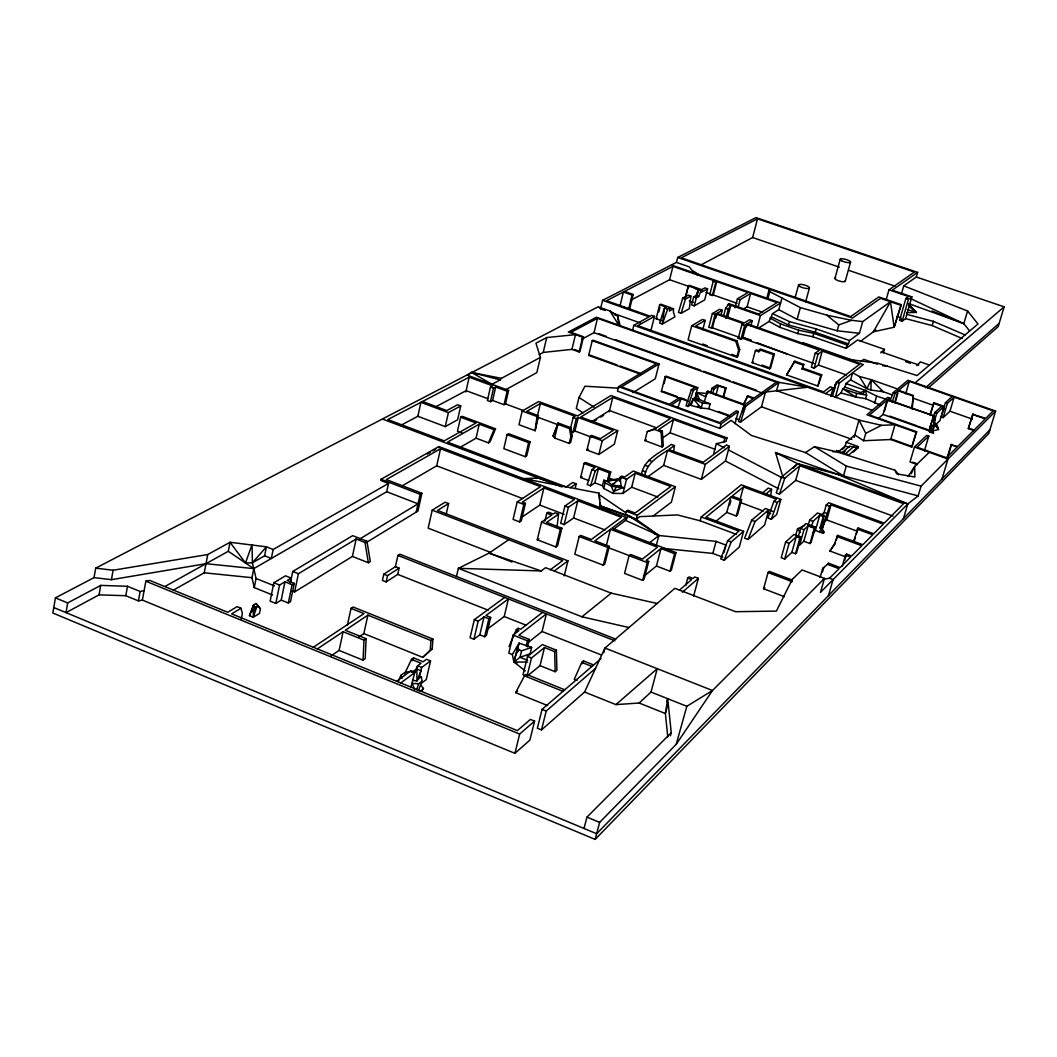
<?xml version="1.0" encoding="UTF-8"?>
<svg xmlns="http://www.w3.org/2000/svg" width="1057" height="1057" viewBox="0 0 1057 1057"><rect width="100%" height="100%" fill="white"/><g stroke="black" fill="none" stroke-linecap="round" stroke-linejoin="round"><path stroke-width="1.5" d="M535.172 429.367L535.159 430.741L518.987 424.716L522.198 411.041L538.687 401.528L577.624 415.903L610.999 395.503L726.939 437.862L726 441.416L716.342 443.676L713.766 453.4M670.772 307.838L673.494 308.803L673.415 312.172L674.934 316.849L662.356 324.023L659.634 323.059L664.417 308.34L666.478 307.191L659.634 304.773L656.12 318.738L661.59 320.681M850.594 379.912L866.899 388.632L871.232 379.674L883.375 391.777L870.862 390.033L871.232 379.674L859.433 376.477L852.589 372.83L850.594 379.912L845.944 383.532L844.953 387.087L842.825 388.751L840.976 392.966L835.281 397.445L839.324 383.083L863.305 364.573L747.286 323.799L746.48 326.877M330.96 655.948L339.099 650.412L363.053 660.176L363.978 640.159L366.105 638.692L345.282 630.263L367.889 615.174L430.939 640.516L432.934 639.075L353.13 607.022L351.03 608.396L347.396 625.242M366.105 638.692L365.18 658.683L363.053 660.176M358.548 637.186L363.872 633.566L422.787 657.388L430.186 650.306L430.939 640.516M422.787 657.388L432.168 648.853L432.934 639.075M911.795 408.187L913.314 395.49L898.688 390.337L909.284 381.379L952.238 396.481L945.434 402.743L941.219 416.92L943.148 417.607L949.966 411.199L954.154 397.155L993.21 410.882L985.745 418.361L972.638 414.41L968.331 428.64L973.92 430.622M912.231 409.218L913.314 395.49M930.107 414.318L933.912 402.77L944.178 406.39L936.74 413.261L933.886 422.84L936.158 423.831L933.45 426.381L930.49 426.024L933.503 433.053L929.856 432.154L930.49 426.024L933.886 415.89L887.788 399.546L889.584 398.027L887.642 397.34L866.938 414.767L916.115 432.326L916.683 431.798L869.528 414.978L887.206 400.035L933.886 415.89M557.092 526.703L558.532 514.125L555.057 512.79L553.273 514.019L548.358 512.143L546.799 513.213L544.87 521.167M558.136 422.998L554.674 438.021L569.208 443.438L570.595 442.553L572.26 435.709L570.872 427.715L558.136 422.998L553.088 436.039L554.674 438.021M690.868 296.079L689.349 308.644L681.157 313.308L678.462 312.37L682.73 298.166L688.199 295.141L690.868 296.079L685.425 299.118L681.157 313.308M535.529 427.847L538.423 415.692L536.996 416.524L535.159 430.741L538.423 415.692L526.782 411.371L540.391 403.497L575.087 416.299L573.158 417.475L570.238 429.538M770.685 495.812L771.544 489.312L768.267 488.096L762.718 492.707M673.573 451.696L674.432 445.578L671.248 444.402C659.978 453.123 643.118 459.306 641.322 475.491M670.442 735.698L671.261 732.673L667.694 698.69L665.382 713.515L667.773 736.993M575.352 488.268L576.105 483.762L572.749 482.507L566.142 486.933L447.547 442.117L479.244 424.161L494.002 429.697L495.535 428.812L462.2 416.339L460.641 417.198L457.483 431.19L462.081 432.934M613.813 529.121L625.546 520.374L626.273 517.534L438.866 446.556L381.062 479.27L380.797 480.459L388.514 483.432L386.717 491.73L253.786 568.626L205.996 563.685L111.434 579.685L94.047 577.611L55.426 597.866L52.85 613.02L595.157 839.403L988.744 433.555L995.615 411.081L907.937 380.256L893.271 392.609L890.192 400.603M144.096 590.652L140.132 591.471L127.514 586.291L100.719 585.393L67.674 602.952L66.01 612.611L99.041 594.866L125.809 595.712L138.414 600.904L142.365 600.085L514.918 753.311L529.861 740.151L534.591 721.112L530.403 719.407L517.388 730.612L231.655 613.892L240.996 608.264L242.37 613.456L241.181 619.442M94.047 577.611L95.711 568.151L598.143 306.781L609.915 310.956L617.579 315.832L620.234 325.926M99.041 594.866L100.719 585.393M111.434 579.685L113.112 570.238L207.753 554.529L230.043 542.281L266.417 546.813L273.142 549.495L388.514 483.432M125.809 595.712L127.514 586.291M138.414 600.904L140.132 591.471M142.365 600.085L145.826 581.205L149.724 580.412L227.717 612.28L237.085 606.665L240.996 608.264M173.348 590.15L204.252 572.802L207.753 554.529M165.249 586.318L228.286 551.292L230.043 542.281L245.475 562.985L252.412 562.786L264.62 555.784L266.417 546.813L252.412 562.786L256.085 578.483L254.261 587.6L272.574 594.999M258.278 606.057L256.732 606.995L253.323 617.248L253.284 611.461L251.632 610.787L253.68 604.921L256.045 603.494L260.418 608.832L259.494 613.456L253.323 617.248L249.452 615.663L253.68 604.921L249.452 615.663M254.261 587.6L251.976 577.69L253.786 568.626L228.286 551.292M931.032 425.522L933.701 424.993L934.414 422.589L935.313 418.057L933.357 417.356L934.784 412.56L941.708 406.192L933.384 403.245M273.142 549.495L271.332 558.479L264.62 555.784M273.842 582.764L270.116 601.129L275.811 603.441L281.215 600.138L284.954 581.826L292.089 584.693L294.269 583.372L287.147 580.504L291.164 578.087L285.496 575.814L273.842 582.764L279.563 585.063L284.954 581.826M275.811 603.441L279.563 585.063M290.226 582.645L291.164 578.087M290.252 583.583L292.736 571.48L352.681 535.674L366.951 541.29L370.32 561.544L368.378 562.76L352.404 556.444L294.639 591.894L291.824 590.757M281.215 600.138L288.323 603.005L292.089 584.693M294.269 583.372L290.503 601.658L288.323 603.005M294.639 591.894L298.391 573.74L356.143 538.991L364.995 542.479L366.951 541.29M352.404 556.444L356.143 538.991M339.099 650.412L343.115 631.703L363.978 640.159M363.872 633.566L367.889 615.174M400.59 425.456L417.859 416.286L420.924 402.334L448.393 412.613L460.733 405.928L457.575 404.752L446.781 410.578L422.523 401.488M383.823 574.162L382.436 580.452L386.149 581.918L397.723 574.387L399.11 568.138L395.424 566.684L383.823 574.162L387.536 575.629L399.11 568.138M386.149 581.918L387.536 575.629M395.424 566.684L397.921 555.427L399.837 554.212L615.835 639.168M416.181 512.13L420.144 494.332L421.902 493.275L386.32 479.574L440.531 448.749L540.537 486.643L517.23 501.93L513.081 519.397L519.674 521.933L521.273 520.863L525.435 503.396L522.277 502.194L543.919 487.938L574.387 499.485L564.927 505.999L560.686 523.321L564.121 524.642L573.581 517.97L577.809 500.78L621.384 517.283L591.339 539.48L580.716 535.41L579.183 536.52L574.797 554.225L603.322 565.218L604.815 564.055L609.294 546.35L594.893 540.827L610.457 529.28L657.454 547.182L642.524 559.074L630.567 554.489L629.1 555.638L624.555 573.396L642.656 580.372L644.096 579.183L648.707 561.439L646.118 560.448L660.995 548.53L674.604 553.709L675.991 552.573L611.924 528.183L626.273 517.534M421.902 493.275L417.951 511.06L365.801 542.822M438.615 447.692L438.866 446.556M417.859 416.286L445.261 426.605L448.393 412.613M402.453 485.705L436.713 465.807L440.531 448.749M446.252 513.953L448.617 503.555L445.116 502.207L432.207 510.161L428.164 528.143L490.659 552.454M460.733 405.928L457.602 419.788L445.261 426.605M465.833 391.975L469.176 377.19L492.628 385.858L490.461 387.021L487.369 400.524L490.435 401.66L492.602 400.458L495.693 386.994L507.162 391.222L508.602 390.429L467.604 375.301L471.409 372.394L501.401 378.34L540.418 357.385L535.952 343.168L546.72 337.553L575.484 334.633L571.943 349.365L543.206 352.443L539.162 354.61M396.639 681.289L410.711 670.918L414.78 672.569L410.803 687.42M412.785 680.417L416.92 680.906L419.219 678.237L421.69 667.456L430.543 660.902L426.526 659.277L423.117 661.774L413.538 657.903L411.477 659.396L404.646 673.719M459.491 447.719L476.046 438.179L479.244 424.161M421.016 685.319L423.447 688.477L421.73 690.631L418.374 690.657L421.941 681.276L421.439 676.572L419.219 678.237M430.543 660.902L426.248 679.625L420.712 683.787M490.435 401.66L493.54 388.157L495.693 386.994M456.479 576.488L458.368 568.322L489.1 553.115L508.668 539.731M492.602 400.458L504.044 404.712L507.162 391.222M504.044 404.712L505.484 403.893L508.602 390.429M507.096 434.599L503.819 448.63L525.289 456.703L526.769 455.778L530.099 441.747L508.615 433.7L507.096 434.599L528.619 442.645L530.099 441.747M504.638 597.43L474.316 619.666L470.074 637.688L473.932 639.221L479.812 634.821L484.053 616.878L488.876 618.794L490.712 617.433L485.89 615.518L508.43 598.923L504.215 616.522L487.924 628.743M473.932 639.221L478.187 621.199L484.053 616.878M540.418 357.385L536.824 372.619L505.629 389.742M543.206 352.443L546.72 337.553M525.289 456.703L528.619 442.645M479.812 634.821L484.621 636.737L488.876 618.794M537.537 415.507L540.391 403.497M490.712 617.433L486.458 635.349L484.621 636.737M523.241 479.759L523.519 478.623L538.409 478.015L563.896 486.405M519.674 521.933L523.849 504.453L525.435 503.396M522.184 516.926L539.797 505.087L543.919 487.938M571.943 349.365L579.13 351.955L582.671 337.223L583.504 336.787L571.031 332.294L597.509 318.289L776.406 382.145L754.037 398.119L747.722 395.847L743.203 404.765M583.504 336.787L579.949 351.505L579.13 351.955M509.025 646.474L516.318 629.681L518.855 630.685L513.134 635.098L508.774 653.16L512.341 654.587L513.874 661.959L525.237 670.904M558.532 514.125L546.628 522.356L561.875 528.196L557.554 545.848L555.995 546.971L537.273 539.757L541.541 522.105L551.728 515.089L546.799 513.213M527.549 662.105L513.874 661.959L519.053 643.118L531.684 647.373L530.112 653.821L520.018 657.322L513.874 661.959L516.899 663.162M640.423 374.125L588.657 355.403L592.224 340.658L593.043 340.222L659.053 363.952L655.3 378.75L632.998 392.623M581.469 339.456L594.021 332.664L597.509 318.289M618.807 388.196L584.957 386.228L578.972 397.485L576.303 408.478L583.16 412.891M698.532 274.45L691.939 270.275L689.177 266.813L676.454 262.387L602.596 300.333L600.535 308.803L605.185 310.467M569.208 443.438L570.872 436.581L569.485 428.587L557.977 424.306L553.088 436.039M570.912 431.428L573 432.207L576.303 418.638L578.219 417.462L613.219 430.384L600.416 438.668L591.695 435.444L590.335 436.316L586.952 450.057L598.843 454.484L614.315 444.257L617.698 430.701L580.755 417.066L612.769 397.406L670.389 418.466L654.177 429.38L647.228 431.639L644.942 440.637L662.078 446.952L663.32 446.094L662.316 431.058L658.564 429.684L673.481 419.589L724.825 438.351L726.939 437.862M573 432.207L574.916 431.005L578.219 417.462M531.684 647.373L521.603 650.835L520.018 657.322L527.575 660.334M526.214 645.972L527.483 640.806L529.266 639.393L518.855 635.257L546.403 613.866L542.056 631.505L528.262 642.392M527.43 646.91L529.266 639.393M556.392 650.161L554.634 651.601L544.487 647.558L531.486 658.035L527.007 676.308L540.021 665.646L555.163 671.71L556.907 670.244L556.392 650.161L542.32 644.572L527.509 656.45L523.043 674.723L525.686 675.78M555.995 546.971L560.316 529.293L561.875 528.196M564.121 524.642L568.375 507.307L577.809 500.78M619.983 305.935L623.405 291.996L632.099 295.062L633.209 294.48L629.774 308.419L628.664 309.014L621.424 306.438M588.815 480.591L580.61 477.513L584.085 463.415L585.499 462.477L610.748 471.924L608.607 480.446L607.22 481.411L603.851 480.155L602.464 485.731L603.732 488.453L613.06 493.408L622.969 493.447L631.676 487.211L635.231 473.179L670.799 486.458L635.138 513.002L627.818 510.24L626.405 511.271L625.612 514.389L636.169 519.251L658.894 535.489L716.078 541.382L725.974 545.121L723.939 552.652M514.918 753.311L519.661 734.034L534.591 721.112M540.021 665.646L544.487 647.558M628.664 309.014L632.099 295.062M564.213 575.92L567.939 560.844L437.492 510.439L448.617 503.555M609.176 411.86L612.769 397.406M598.843 454.484L602.252 440.743L617.698 430.701M592.224 340.658L656.344 363.727L618.622 386.637L617.499 391.156L719.83 428.455L731.061 420.369L751.435 435.484L805.553 452.568L843.499 475.861L846.287 466.071L814.458 446.662L805.553 452.568M632.628 330.128L633.817 325.318L649.104 316.836L602.596 300.333M584.085 463.415L595.051 467.524L591.973 469.585L587.243 484.568L590.546 485.81L594.84 482.864L598.354 468.753L609.361 472.875L610.748 471.924M601.023 658.59L542.069 709.353L537.379 728.233L541.501 729.911L584.561 692.044L604.961 648.047L674.881 588.326L735.632 611.699L776.367 611.105L792.301 579.342L802.052 569.948L824.486 578.404L820.47 592.396L907.791 503.938L918.163 495.905L921.07 486.141L995.615 411.081M599.557 500.106L599.094 493.183L523.519 478.623M541.501 729.911L546.218 711.031L595.58 668.288M603.732 488.453L605.133 482.864L603.851 480.155M600.587 504.757L600.521 509.038L599.094 493.183M614.685 483.023L612.095 484.833L620.776 477.751L620.089 478.24L621.305 486.709L612.095 484.833L607.22 481.411L609.361 472.875M650.94 330.537L654.494 316.36L651.733 315.369L650.214 316.215L606.493 300.716L623.405 291.996M685.319 297.863L688.345 285.918L689.349 285.364L702.099 289.816L701.491 292.181L707.556 288.799L704.927 287.874L701.28 289.909M613.06 493.408L616.231 486.973L624.383 487.858L618.239 485.546M658.762 311.934L659.925 307.283M631.082 300.069L669.596 279.722L672.952 266.417L714.136 280.739L713.224 281.254L709.776 294.599L712.378 295.511L713.29 294.995L716.738 281.651L748.026 292.538L737.416 298.787L735.051 307.798M619.349 481.16L620.393 477.011L621.767 476.046L624.595 477.103L633.288 471.012L675.41 486.722L671.393 502.154L653.318 515.908M676.454 262.387L677.709 257.459L755.98 217.597L917.608 272.389L916.274 277L903.748 285.852L901.344 294.216M606.441 545.148L610.457 529.28M603.322 565.218L607.801 547.486L609.294 546.35M622.969 493.447L626.55 479.31L635.231 473.179M659.634 304.773L660.704 304.178L670.283 307.561L669.385 311.102L673.494 308.803M685.306 297.942L688.345 285.918L701.095 290.371L702.099 289.816M688.133 401.277L661.352 391.566L665.17 376.609L665.936 376.133L697.726 387.589L695.123 397.577L693.207 398.872L689.957 405.175L701.253 408.055L708.798 408.768L729.726 416.366M664.034 383.599L665.566 377.626M696.537 296.964L698.452 289.446L696.034 295.616L693.643 296.964L691.608 304.918L694.251 305.843L704.689 299.897L707.556 288.799M644.572 476.707C646.012 463.785 657.494 456.703 667.522 450.441L705.283 464.38L729.37 446.358L726.595 444.918L703.275 462.279L668.79 449.555L674.432 445.578M599.927 503L600.297 505.907L636.169 519.251L637.173 515.34L675.41 486.722M603.772 652.711L604.961 648.047L712.484 690.498L824.486 578.404M694.251 305.843L696.299 297.889L698.677 296.555L701.095 290.371M697.369 293.674L698.452 289.446M691.727 325.741L688.094 339.892L736.782 357.213L737.799 356.539L739.675 349.457L736.821 340.698L695.559 326.098L705.178 320.39L702.429 319.425L691.727 325.741L735.804 341.345L736.821 340.698M661.92 438.404L670.072 432.802L673.481 419.589M646.924 477.407L663.664 465.397L667.522 450.441M702.773 329.731L705.178 320.39M712.378 295.511L715.827 282.166L716.738 281.651M642.656 580.372L647.254 562.601L648.707 561.439M721.085 314.854L722.288 310.256L719.579 309.305L712.365 313.559L708.771 327.432L712.405 327.842L715.999 313.982L743.322 323.587L741.908 324.473L738.235 338.372L740.97 339.337L742.635 338.28L746.308 324.407L819.479 350.131L815.238 353.157L811.38 367.162L814.167 368.153L818.409 365.048L822.267 351.109L859.618 364.242L836.431 382.066L832.401 396.415M692.229 402.611L693.207 398.872L702.561 403.061L710.106 403.787L708.798 408.768M711.493 328.383L715.087 314.524L715.999 313.982M656.12 546.125L658.894 535.489L628.558 515.724L625.546 520.374L658.894 535.489L650.029 542.439M715.814 317.998L717.016 313.387L722.288 310.256M584.006 828.477L586.965 817.114L671.261 732.673M644.004 576.157L656.423 566.037L660.995 548.53M723.609 315.911L725.604 308.287L729.079 303.716L758.649 314.061L777.054 302.632L750.655 293.45L740.072 299.726L738.103 307.23M697.25 406.258L701.253 408.055L702.561 403.061M725.895 318.382L728.299 309.225L730.783 305.235L727.599 317.364M710.106 403.787L704.279 401.673L707.635 391.169L744.934 404.62L753.337 398.621L747.008 396.349M707.635 391.169L705.587 396.679L696.431 392.596L696.603 399.691L699.694 399.625L696.431 392.596L707.873 393.534M710.78 392.583L711.889 388.315L717.095 384.827L726.027 388.038L723.675 396.956M700.685 265.056L752.624 237.534L757.525 218.825L914.437 272.045L888.977 289.816L886.294 299.237M595.157 839.403L599.636 822.372L676.216 744.326L712.484 690.498L686.825 706.301L676.216 744.326M712.748 393.296L713.871 389.029L718.324 386.03L726.027 388.038M715.985 394.935L718.324 386.03M656.423 566.037L669.993 571.229L674.604 553.709M675.991 552.573L671.38 570.067L669.993 571.229M663.664 465.397L701.319 479.376L705.283 464.38M722.948 397.458L725.3 388.54M743.15 309.225L747.127 306.821L750.655 293.45M740.97 339.337L744.657 325.437L746.308 324.407M736.782 357.213L738.658 350.118L735.804 341.345M719.83 428.455L721.033 423.91L738.301 411.543L736.28 410.803L719.738 422.615L671.34 405.003L681.078 398.581L679.07 397.855L669.306 404.263L621.463 386.862L659.053 363.952M615.914 704.609L639.141 703.024L651.02 692.058L657.229 668.685L615.914 704.609L584.561 692.044M750.747 326.243L752.214 320.72L749.492 319.756L744.313 322.98L717.016 313.387M736.372 534.393L700.223 520.797L701.24 516.952L741.353 484.793L780.872 499.419L776.67 514.574L771.306 519.251L767.99 518.022L773.909 501.309L776.433 499.168L743.454 486.96L732.105 496.116L741.631 499.657L737.469 514.984L736.267 515.975L726.754 512.42L715.51 521.643M723.873 441.918L724.825 438.351M685.729 585.512L687.697 578.1L689.098 576.897L693.048 578.417L694.753 576.95L698.373 578.338L693.617 596.108M757.169 327.749L760.406 315.607L780.608 302.989L671.38 265.003M766.92 297.915L769.245 289.195L769.747 291.626L767.805 298.92M735.051 423.659L738.301 411.543M701.319 479.376L725.459 460.997L729.37 446.358M758.754 351.743L760.313 349.008L774.398 353.989L770.553 368.193L769.575 368.867L752.188 362.683L755.425 350.567L756.429 349.907L759.745 351.083L758.754 351.743L755.425 350.567M742.199 412.653L744.207 405.135L706.895 391.671M666.901 701.65L667.694 698.69M758.133 328.397L769.086 321.42L772.522 313.638L778.798 309.688L781.942 297.995M668.169 703.13L665.382 713.515L639.141 703.024M663.888 548.477L712.841 553.432L716.078 541.382M726.754 512.42L730.889 497.094L740.428 500.635L741.631 499.657M729.621 505.299L730.863 500.714M883.454 352.681L884.405 349.338L857.557 339.971L846.089 348.387L812.859 336.747L797.744 333.602L779.696 327.274L780.608 323.891L769.985 318.051M769.575 368.867L773.42 354.65L774.398 353.989M744.207 405.135L738.447 421.426L740.455 422.153L761.502 406.773L765.493 392.055L807.68 387.258L779.009 382.357L596.439 317.219L568.296 332.057L582.671 337.223M740.177 499.076L743.454 486.96M795.194 297.334L798.537 285.007M736.267 515.975L740.428 500.635M890.47 301.747L873.386 331.779L894.143 327.247L890.47 301.747L862.737 321.605L859.433 333.285L849.484 340.526L848.546 343.908L815.343 332.308L788.522 324.975L789.434 321.605L772.522 313.638M859.433 333.285L837.17 330.775L797.137 319.333L800.334 307.587L769.747 291.626M805.672 301.774L809.451 287.914M730.889 497.094L705.944 517.203L743.599 531.341L739.305 547.077L724.204 560.21L720.729 558.889L727.678 540.682L738.922 531.103L701.24 516.952M797.744 333.602L798.669 330.22L780.608 323.891M513.874 661.959L519.053 643.118L512.341 654.587M801.893 368.814L803.756 364.374L794.798 361.203L786.593 374.931L817.893 386.056L821.751 374.839L802.739 368.1L801.893 368.814L820.813 375.526L821.751 374.839M802.739 368.1L803.756 364.374M812.859 336.747L813.798 333.378L798.669 330.22M815.343 332.308L816.281 328.925L789.434 321.605M768.809 509.751L764.568 525.104L748.026 539.493L744.63 538.211L751.633 520.282L765.453 508.509L768.809 509.751L755.042 521.55L748.026 539.493M834.924 278.427L840.209 259.322M771.306 519.251L777.225 502.537L780.872 499.419M814.167 368.153L818.052 354.135L822.267 351.109M845.27 281.175L850.568 262.083M817.893 386.056L820.813 375.526M784.519 596.716L763.577 588.736L768.082 572.537L769.324 571.388L792.182 580.042M837.17 330.775L838.809 324.909L851.612 320.311L862.737 321.605M918.163 495.905L797.652 463.693L781.48 477.117L776.234 492.932L779.458 494.134L795.683 480.354L799.766 465.741L903.603 503.687L884.273 523.149L828.794 502.709L826.27 504.995L824.13 512.526L820.84 515.552M785.628 542.043L781.242 557.752L784.677 559.047L791.865 552.362L796.251 536.771L799.872 538.119L801.021 537.062L793.979 534.432L785.628 542.043L789.09 543.338L796.251 536.771M784.677 559.047L789.09 543.338M830.736 396.52L833.167 387.84L830.247 386.809L823.654 391.87L637.781 325.675L654.494 316.36M839.033 380.784L835.281 384.404L833.273 391.539L835.387 386.545M846.089 348.387L847.04 345.005L848.546 343.908M795.802 534.908L797.533 528.764L804.668 525.527M798.405 536.15L800.572 528.421L805.91 523.559L815.462 527.099L811.102 542.492L809.979 543.536L803.822 541.237L799.621 545.161L803.981 529.689L808.182 525.831L814.352 528.13L815.462 527.099M791.865 552.362L795.485 553.723L799.872 538.119M801.021 537.062L796.634 552.639L795.485 553.723M791.429 582.394L792.301 579.342M808.328 524.761L809.636 520.163L817.51 512.975L824.381 515.525L821.13 526.928L820.047 527.932L823.244 533.323L824.315 532.305L821.13 526.928M803.822 541.237L808.182 525.831M811.261 527.549L813.005 521.418L819.77 515.208L823.297 516.516L824.381 515.525M809.979 543.536L814.352 528.13M813.309 532.411L815.449 530.416L819.77 515.208M880.613 405.214L865.617 398.661L866.621 395.107L856.698 393.442L855.694 396.996L840.976 392.966M820.047 527.932L823.297 516.516M837.95 452.198L845.19 445.988L846.247 442.249L854.783 434.955L863.635 440.729L890.694 439.527L911.755 447.085L916.683 431.798M824.13 512.526L827.433 513.742L822.306 528.592L829.573 506.211L831.027 504.889L883.282 524.153L873.716 533.785L858.112 528.011L853.541 541.224M825.292 521.26L826.746 519.912L831.027 504.889M854.082 437.413L859.011 420.118L776.538 390.601L779.009 382.357L745.661 406.258L740.455 422.153M846.247 442.249L858.403 446.635L858.046 447.877L849.59 446.199L842.389 452.409M880.877 352.946L884.405 349.338M820.087 577.479L822.65 568.56L823.773 567.45L822.505 571.89M901.225 304.627L894.143 327.247L901.225 304.627L878.79 296.925L850.687 316.558L681.276 257.842L757.525 218.825M863.635 440.729L865.762 433.304L859.011 420.118L881.512 425.324L894.975 424.782L890.694 439.527M874.601 403.219L876.649 396.084L865.419 390.429L845.944 383.532M845.072 556.656L829.785 550.948L834.369 544.117L837.673 535.357L862.856 544.725L872.699 534.802L857.068 529.029M836.338 539.982L837.673 535.357M917.608 272.389L892.28 290.16L911.861 296.858L905.598 318.619L902.149 321.209L899.599 320.324L905.875 298.484L908.571 296.528L888.977 289.816M902.149 321.209L908.439 299.356L911.861 296.858M828.477 595.606L833.101 579.593L829.547 578.245L823.324 579.315M878.314 418.506L883.044 414.436L887.206 400.035M884.458 411.067L887.365 400.986M888.765 400.894L889.584 398.027M842.297 566.103L845.468 555.15L846.551 554.066L851.665 555.982L861.799 545.782L836.589 536.401M844.741 560.316L846.551 554.066M854.135 541.712L855.457 537.141M856.342 534.102L858.112 528.011M894.922 401.858L898.133 390.799L912.759 395.965M895.028 402.955L897.776 393.481M905.664 393.838L909.284 381.379M962.28 338.531L932.168 325.582L933.41 321.341L906.814 314.378M911.755 447.085L916.115 432.326M924.399 450.877L928.773 436.118L926.751 435.392L914.45 447.005L910.024 461.988L917.41 464.657M930.173 415.414L933.912 402.77M933.344 416.392L929.063 430.833L929.856 432.154M903.431 518.63L907.791 503.938L837.052 474.131L775.521 452.568L782.841 476.879M969.467 330.801L963.825 323.64L967.578 310.996L903.748 285.852M933.45 426.381L932.023 431.177L933.503 433.053M944.178 406.39L939.937 420.62L936.449 423.883M943.148 417.607L947.363 403.43L954.154 397.155M947.085 458.117L951.089 444.812L957.734 446.45L985.243 418.863L972.638 414.41M947.64 457.575L951.63 444.27M941.972 479.046L947.984 459.029L914.45 447.005M916.274 277L1004.15 306.834L998.165 326.653L927.967 388.223M973.14 413.921L968.331 428.64M590.546 485.81L595.276 470.827L598.354 468.753M779.458 494.134L784.717 478.306L799.766 465.741M665.17 376.609L694.991 387.377L691.344 389.782L686.006 405.769L687.988 406.496L691.912 403.866M687.988 406.496L693.326 390.495L697.726 387.589M892.108 402.36L895.2 393.296L898.133 390.799M416.643 689.745L418.678 683.734L421.941 681.276M677.933 407.553L681.078 398.581M667.694 309.001L662.356 324.023L664.417 308.34L667.694 309.001L670.283 307.561M245.475 562.985L252.055 544.632L252.412 562.786M724.204 560.21L731.153 541.99L743.599 531.341M255.001 607.075L253.284 611.461L256.732 606.995L253.389 606.427M932.789 430.45L934.956 424.954L938.51 429.512L932.023 431.177L930.49 426.024M476.046 438.179L488.493 442.857L494.002 429.697M495.535 428.812L490.012 441.958L488.493 442.857M398.449 681.025L400.814 675.436L405.095 672.292L411.847 671.287M516.899 631.095L518.115 628.294L520.652 629.298L542.585 612.36M593.624 664.959L583.49 660.929L581.773 662.395L574.255 679.334L577.148 680.497M582.235 663.756L583.49 660.929M743.917 404.263L747.722 395.847M911.266 473.695L914.675 466.467L929.262 452.317M412.177 660.757L413.538 657.903M417.304 668.922L415.19 670.878L417.634 665.818L421.069 663.294L411.477 659.396M547.658 705.587L515.657 692.652L524.47 675.859L526.32 674.34L564.795 689.785M421.73 690.631L423.447 688.477M794.798 361.203L786.593 374.931M908.003 476.615L914.675 466.467L914.86 477.024L896.772 473.84L894.949 470.193L836.14 451.669L814.458 446.662M831.793 548.517L835.453 543.073L834.369 544.117M866.621 395.107L865.419 390.429L862.618 394.433L860.517 392.609L844.953 387.087M500.225 379.886L471.409 372.394L492.007 384.299L500.225 379.886L501.401 378.34M414.159 672.662L416.907 669.028L417.634 665.818L421.69 667.456M932.459 420.712L935.313 418.057M515.763 654.138L519.304 649.923L521.603 650.835M415.19 670.878L416.907 669.028L420.95 670.667L416.92 680.906L416.907 669.028L411.543 672.186M989.894 429.816L596.65 833.735L53.788 607.511M793.226 468.225L797.652 463.693L907.791 503.938M829.547 578.245L839.047 568.692L827.499 564.359L828.635 563.249L840.156 567.569L850.581 557.065L845.468 555.15M829.785 550.948L830.881 549.878M928.773 436.118L917.08 447.19L946.477 457.734L957.193 446.992L951.089 444.812M763.577 588.736L764.819 587.56M818.964 531.737L820.047 530.72M822.214 523.123L824.473 521.035M925.417 387.76L999.156 323.363M858.403 446.635L848.89 454.933L836.602 450.493M853.29 452.039L858.046 447.877M845.626 453.678L853.99 446.411M843.222 452.634L845.626 450.559M682.386 592.171L698.373 578.338M822.65 568.56L828.635 563.249M842.138 449.542L844.635 447.388M679.426 590.136L691.661 579.606L687.697 578.1M915.19 382.806L1004.15 306.834M766.021 493.923L771.544 489.312M918.031 364.718L917 365.577L920.396 361.904L929.143 364.956M515.657 692.652L517.52 691.119M611.237 593.162L545.61 567.688L541.184 570.939L458.368 568.322L581.918 616.786L611.237 593.162L657.15 603.468M835.281 384.404L836.193 383.704M825.636 393.653L833.167 387.84M516.318 629.681L518.115 628.294M860.623 361.732L863.741 359.34L877.64 364.216M636.169 519.251L639.63 516.648L677.405 514.918L700.223 520.797M899.599 320.324L901.396 318.976M554.278 570.978L567.939 560.844M550.208 569.842L562.707 560.62L432.207 510.161M860.239 341.503L875.791 330.009M400.748 682.967L414.78 672.569M430.186 650.306L432.168 648.853M537.273 539.757L538.859 538.647M654.177 429.38L661.074 431.903L662.316 431.058M644.942 440.637L646.197 439.778M570.172 487.779L576.105 483.762M580.61 477.513L582.037 476.562M752.188 362.683L753.192 362.023M647.228 431.639L655.432 428.534M317.364 648.906L343.115 631.703M313.334 647.254L363.991 613.602L351.03 608.396M586.952 450.057L588.326 449.159M738.658 350.118L739.675 349.457M661.352 391.566L662.131 391.064M738.235 338.372L739.662 337.474L712.405 327.842M592.475 422.311L596.65 419.708M600.825 417.092L603.613 415.348M570.872 436.581L572.26 435.709M747.286 323.799L752.214 320.72M591.392 421.875L609.506 410.552L656.397 427.781M569.485 428.587L570.872 427.715M359.221 539.321L418.03 503.832L386.717 491.73M709.776 294.599L710.687 294.084L706.116 292.485M427.332 454.087L430.159 452.488M432.974 450.89L435.801 449.291M656.12 318.738L657.203 318.144M588.657 355.403L589.476 354.941L617.024 364.903M435.51 406.919L466.137 390.654L488.07 398.78M469.176 377.19L387.84 419.563L444.257 440.875L476.046 422.972L460.641 417.198M672.952 266.417L624.515 291.415L633.209 294.48M865.762 433.304L881.512 425.324M860.517 392.609L865.419 390.429M622.282 487.845L613.522 491.531L611.356 486.167L605.133 482.864M620.089 478.24L618.741 478.57L620.657 479.799M607.22 481.411L619.6 478.821M608.607 480.446L619.587 478.742M526.28 479.416L532.345 478.715M535.384 478.359L538.409 478.015M832.929 451.762L836.14 451.669M906.747 312.608L916.393 312.41L908.822 304.257M418.678 683.734L412.322 683.403L414.516 689.64M204.252 572.802L251.976 577.69M882.674 365.709L887.536 366.277M95.711 568.151L113.112 570.238M848.639 359.42L877.852 363.225L917.066 375.539L978.002 323.984L967.578 310.996M611.356 486.167L616.231 486.973M865.617 398.661L855.694 396.996L842.825 388.751L856.698 393.442M800.334 307.587L826.772 315.131L851.612 320.311M581.918 616.786L628.981 627.541M905.598 318.619L932.168 325.582M846.287 466.071L921.07 486.141M608.409 478.094L617.235 480.578M907.329 309.595L916.393 312.41L909.892 305.565M876.649 396.084L885.674 399.097M752.624 237.534L839.324 267.144M848.612 270.315L895.068 286.17M905.875 298.484L908.439 299.356M541.184 570.939L489.1 553.115L511.958 562.007M900.472 305.182L880.6 298.351L852.523 318.065L677.709 257.459M896.719 316.373L900.908 317.813M713.224 281.254L715.827 282.166M737.416 298.787L740.072 299.726M816.281 328.925L849.484 340.526M881.194 351.836L918.731 364.982M905.704 361.692L910.328 363.304M669.596 279.722L689.389 286.632M695.466 288.772L700.038 290.358M713.29 294.995L737.073 303.306M747.127 306.821L762.612 312.238M813.798 333.378L847.04 345.005M728.088 304.297L760.406 315.607M696.034 295.616L698.677 296.555M693.643 296.964L696.299 297.889M725.604 308.287L728.299 309.225M630.514 516.463L600.297 505.907L612.928 513.134M682.73 298.166L685.425 299.118M689.243 300.954L693.564 302.474M802.752 342.574L854.968 360.913M712.365 313.559L715.087 314.524M741.908 324.473L744.657 325.437M815.238 353.157L818.052 354.135M945.434 402.743L947.363 403.43M871.232 379.674L897.578 388.976M751.355 340.394L743.613 337.659L751.21 340.499M912.852 398.093L932.75 405.122M941.932 408.359L944.984 409.442M949.966 411.199L972.427 419.14M742.635 338.28L814.075 363.516M818.409 365.048L846.353 374.931M893.271 392.609L895.2 393.296M880.547 390.773L892.491 395.001M759.309 349.656L773.42 354.65M793.833 361.877L802.91 365.088M934.784 412.56L936.74 413.261M870.862 390.033L866.899 388.632L859.433 376.477M970.234 428.627L974.435 430.107M836.431 382.066L839.324 383.083M702.628 344.04L707.212 345.665M731.682 354.372L736.267 355.998M761.872 365.101L769.1 367.677M611.369 312.661L640.78 323.125M614.5 314.735L617.579 315.832L618.768 325.186L609.915 310.956M889.717 416.114L917.159 425.879M918.678 426.42L920.541 427.094M922.048 427.623L929.605 430.318L929.063 430.833L883.044 414.436M633.817 325.318L872.289 410.275M598.896 333.708L606.322 336.364M615.227 339.561L700.566 370.175M703.671 371.284L730.057 380.745M733.162 381.854L756.429 390.205M891.104 438.932L910.817 446.001M594.021 332.664L763.141 393.336M711.889 388.315L713.871 389.029M761.502 406.773L851.836 439.329M912.653 462.16L917.278 463.838M743.666 405.531L745.661 406.258M691.344 389.782L693.326 390.495M845.19 445.988L849.233 447.441M574.413 349.497L578.562 351.003M620.089 366.013L640 373.213M663.624 391.605L677.009 396.467M681.474 398.079L685.927 399.705M718.364 411.464L728.881 415.282M735.698 418.532L738.698 419.616M908.928 303.65L963.825 323.64L910.275 298.418M618.622 386.637L721.033 423.91M670.072 432.802L715.272 449.384M795.683 480.354L893.059 516.12M781.48 477.117L784.717 478.306M826.27 504.995L829.573 506.211M490.461 387.021L493.54 388.157M573.158 417.475L576.303 418.638M826.746 519.912L857.399 531.261M773.909 501.309L777.225 502.537M505.484 403.893L523.492 410.578M522.198 411.041L536.996 416.524M590.335 436.316L602.252 440.743M537.181 417L558.255 424.822M574.916 431.005L591.431 437.136M648.628 460.257L651.865 461.473M809.636 520.163L813.005 521.418M770.091 510.412L773.407 511.641M644.915 465.252L648.166 466.467M740.851 502.656L763.273 511.007M766.259 512.117L770.738 513.781M815.449 530.416L823.244 533.323M800.572 528.421L803.981 529.689M642.511 470.814L645.761 472.017M751.633 520.282L755.042 521.55M626.55 479.31L620.393 477.011L621.146 478.504M591.973 469.585L595.276 470.827M631.676 487.211L657.89 497.041M757.274 342.785L787.624 354.174M594.84 482.864L602.464 485.731M727.678 540.682L731.153 541.99M382.898 419.219L562.139 486.986M626.405 511.271L637.173 515.34M768.082 572.537L792.089 581.641M712.841 553.432L722.724 557.171M654.27 533.732L658.894 535.489M564.927 505.999L568.375 507.307M436.713 465.807L522.581 498.534M539.797 505.087L564.094 514.349M573.581 517.97L605.027 529.953M517.23 501.93L523.849 504.453M541.541 522.105L560.316 529.293M579.183 536.52L628.717 555.414M629.1 555.638L647.254 562.601M381.062 479.27L420.144 494.332M397.921 555.427L614.963 640.846M397.723 574.387L488.175 610.18M504.215 616.522L526.412 625.321M542.056 631.505L601.288 654.957M931.983 311.009L963.825 323.64M474.316 619.666L478.187 621.199M513.134 635.098L527.483 640.806M581.773 662.395L591.92 666.425M651.02 692.058L686.825 706.301M527.509 656.45L531.486 658.035M292.736 571.48L298.391 573.74M524.47 675.859L562.998 691.331M256.085 578.483L274.424 585.869M542.069 709.353L546.218 711.031M145.826 581.205L519.661 734.034M586.965 817.114L599.636 822.372M55.426 597.866L67.674 602.952M933.41 321.341L965.054 334.924M704.279 401.673L695.123 397.577L696.603 399.691M771.623 317.008L788.522 324.975M797.652 463.693L775.521 452.568L778.163 454.404M716.342 443.676L724.322 447.811M728.418 449.925L781.85 477.645M725.459 460.997L778.758 488.836M778.798 309.688L797.137 319.333M769.086 321.42L779.696 327.274M578.972 397.485L594.1 407.156M598.804 494.319L625.638 512.632M599.266 307.6L601.525 309.265M908.518 306.028L916.393 312.41M826.772 315.131L838.809 324.909M697.025 274.78L694.409 272.244M693.207 398.872L701.253 408.055M894.949 470.193L898.833 474.791M256.045 603.494L260.418 608.832M517.481 647.65L519.304 649.923M797.533 528.764L800.189 532.464M934.362 422.404L938.51 429.512L936.158 423.831L938.193 428.164M933.357 420.527L934.414 422.589M400.814 675.436L401.99 678.502M364.995 542.479L368.378 562.76M661.074 431.903L662.078 446.952M554.634 651.601L555.163 671.71M845.151 280.766A5.351 1.414 15.3 0 1 839.192 281.017A5.351 1.414 15.3 0 1 835.743 277.912M841.57 260.709A5.364 1.387 15.3 0 0 850.343 262.387A5.364 1.387 15.3 0 0 844.252 259.018A5.364 1.387 15.3 0 0 841.57 260.709M799.911 286.5A5.642 1.533 15.1 0 0 809.186 288.244A5.642 1.533 15.1 0 0 802.884 284.637A5.642 1.533 15.1 0 0 799.911 286.5"/></g></svg>
